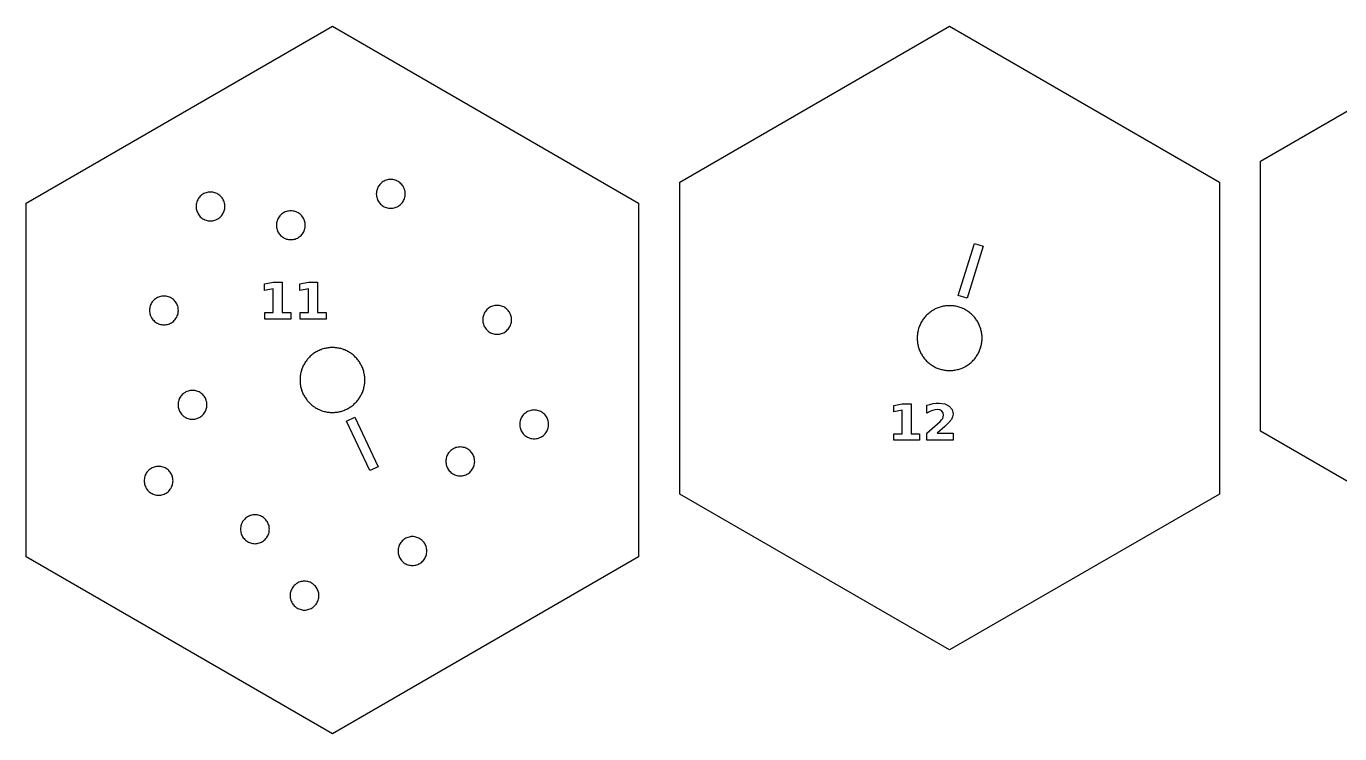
# Model space of a CAD drawing. Header units: millimetres. Extents: x 0 to 476, y 7 to 280.
# Drawn here: x 232.7 to 360.2, y 83.3 to 152 of the extents above; entities that cross this region are included whole.
import ezdxf

# ---------------------------------------------------------------- set-up
doc = ezdxf.new("R2010")
doc.units = ezdxf.units.MM
doc.layers.add('CUT', color=1, linetype='Continuous')
doc.layers.add('ENGRAVE', color=7, linetype='Continuous')

msp = doc.modelspace()

# ---------------------------------------------------------------- linework, layer by layer
at = {"layer": 'CUT'}
for points in [[(292.13, 100.5), (262.4, 83.33), (232.66, 100.5), (232.66, 134.83), (262.4, 152), (292.13, 134.83), (292.13, 100.5)], [(348.55, 136.87), (348.55, 106.6), (322.34, 91.47), (296.13, 106.6), (296.13, 136.87), (322.34, 152), (348.55, 136.87)], [(397.93, 138.9), (397.93, 112.7), (375.24, 99.6), (352.55, 112.7), (352.55, 138.9), (375.24, 152), (397.93, 138.9)], [(269.43, 135.41), (269.45, 135.51), (269.46, 135.62), (269.46, 135.73), (269.46, 135.84), (269.45, 135.95), (269.43, 136.06), (269.4, 136.17), (269.36, 136.27), (269.31, 136.37), (269.26, 136.47), (269.2, 136.56), (269.13, 136.64), (269.05, 136.72), (268.97, 136.8), (268.89, 136.87), (268.8, 136.93), (268.7, 136.98), (268.6, 137.03), (268.5, 137.07), (268.39, 137.09), (268.28, 137.12), (268.17, 137.13), (268.06, 137.13), (267.95, 137.13), (267.84, 137.12), (267.74, 137.09), (267.63, 137.07), (267.53, 137.03), (267.43, 136.98), (267.33, 136.93), (267.24, 136.87), (267.15, 136.8), (267.07, 136.72), (267, 136.64), (266.93, 136.56), (266.87, 136.47), (266.82, 136.37), (266.77, 136.27), (266.73, 136.17), (266.7, 136.06), (266.68, 135.95), (266.67, 135.84), (266.66, 135.73), (266.67, 135.62), (266.68, 135.51), (266.7, 135.41), (266.73, 135.3), (266.77, 135.2), (266.82, 135.1), (266.87, 135), (266.93, 134.91), (267, 134.82), (267.07, 134.74), (267.15, 134.67), (267.24, 134.6), (267.33, 134.54), (267.43, 134.49), (267.53, 134.44), (267.63, 134.4), (267.74, 134.37), (267.84, 134.35), (267.95, 134.34), (268.06, 134.33), (268.17, 134.34), (268.28, 134.35), (268.39, 134.37), (268.5, 134.4), (268.6, 134.44), (268.7, 134.49), (268.8, 134.54), (268.89, 134.6), (268.97, 134.67), (269.05, 134.74), (269.13, 134.82), (269.2, 134.91), (269.26, 135), (269.31, 135.1), (269.36, 135.2), (269.4, 135.3), (269.43, 135.41)], [(251.91, 134.19), (251.94, 134.29), (251.95, 134.4), (251.95, 134.51), (251.95, 134.62), (251.94, 134.73), (251.91, 134.84), (251.88, 134.95), (251.85, 135.05), (251.8, 135.15), (251.75, 135.24), (251.69, 135.34), (251.62, 135.42), (251.54, 135.5), (251.46, 135.58), (251.38, 135.65), (251.28, 135.71), (251.19, 135.76), (251.09, 135.81), (250.99, 135.84), (250.88, 135.87), (250.77, 135.9), (250.66, 135.91), (250.55, 135.91), (250.44, 135.91), (250.33, 135.9), (250.23, 135.87), (250.12, 135.84), (250.02, 135.81), (249.92, 135.76), (249.82, 135.71), (249.73, 135.65), (249.64, 135.58), (249.56, 135.5), (249.49, 135.42), (249.42, 135.34), (249.36, 135.24), (249.31, 135.15), (249.26, 135.05), (249.22, 134.95), (249.19, 134.84), (249.17, 134.73), (249.16, 134.62), (249.15, 134.51), (249.16, 134.4), (249.17, 134.29), (249.19, 134.19), (249.22, 134.08), (249.26, 133.98), (249.31, 133.88), (249.36, 133.78), (249.42, 133.69), (249.49, 133.6), (249.56, 133.52), (249.64, 133.45), (249.73, 133.38), (249.82, 133.32), (249.92, 133.27), (250.02, 133.22), (250.12, 133.18), (250.23, 133.15), (250.33, 133.13), (250.44, 133.12), (250.55, 133.11), (250.66, 133.12), (250.77, 133.13), (250.88, 133.15), (250.99, 133.18), (251.09, 133.22), (251.19, 133.27), (251.28, 133.32), (251.38, 133.38), (251.46, 133.45), (251.54, 133.52), (251.62, 133.6), (251.69, 133.69), (251.75, 133.78), (251.8, 133.88), (251.85, 133.98), (251.88, 134.08), (251.91, 134.19)], [(259.72, 132.36), (259.74, 132.47), (259.75, 132.58), (259.76, 132.69), (259.75, 132.8), (259.74, 132.91), (259.72, 133.01), (259.69, 133.12), (259.65, 133.22), (259.61, 133.32), (259.55, 133.42), (259.49, 133.51), (259.42, 133.6), (259.35, 133.68), (259.27, 133.75), (259.18, 133.82), (259.09, 133.88), (258.99, 133.93), (258.89, 133.98), (258.79, 134.02), (258.69, 134.05), (258.58, 134.07), (258.47, 134.08), (258.36, 134.09), (258.25, 134.08), (258.14, 134.07), (258.03, 134.05), (257.93, 134.02), (257.82, 133.98), (257.72, 133.93), (257.63, 133.88), (257.54, 133.82), (257.45, 133.75), (257.37, 133.68), (257.29, 133.6), (257.23, 133.51), (257.17, 133.42), (257.11, 133.32), (257.07, 133.22), (257.03, 133.12), (257, 133.01), (256.98, 132.91), (256.96, 132.8), (256.96, 132.69), (256.96, 132.58), (256.98, 132.47), (257, 132.36), (257.03, 132.25), (257.07, 132.15), (257.11, 132.05), (257.17, 131.95), (257.23, 131.86), (257.29, 131.78), (257.37, 131.7), (257.45, 131.62), (257.54, 131.55), (257.63, 131.49), (257.72, 131.44), (257.82, 131.39), (257.93, 131.35), (258.03, 131.33), (258.14, 131.3), (258.25, 131.29), (258.36, 131.29), (258.47, 131.29), (258.58, 131.3), (258.69, 131.33), (258.79, 131.35), (258.89, 131.39), (258.99, 131.44), (259.09, 131.49), (259.18, 131.55), (259.27, 131.62), (259.35, 131.7), (259.42, 131.78), (259.49, 131.86), (259.55, 131.95), (259.61, 132.05), (259.65, 132.15), (259.69, 132.25), (259.72, 132.36)], [(247.42, 124.2), (247.43, 124.31), (247.44, 124.42), (247.43, 124.53), (247.42, 124.64), (247.4, 124.75), (247.37, 124.85), (247.33, 124.96), (247.28, 125.06), (247.23, 125.15), (247.17, 125.24), (247.1, 125.33), (247.03, 125.41), (246.95, 125.48), (246.86, 125.55), (246.77, 125.61), (246.67, 125.67), (246.57, 125.71), (246.47, 125.75), (246.36, 125.78), (246.25, 125.8), (246.15, 125.82), (246.04, 125.82), (245.93, 125.82), (245.82, 125.8), (245.71, 125.78), (245.6, 125.75), (245.5, 125.71), (245.4, 125.67), (245.3, 125.61), (245.21, 125.55), (245.13, 125.48), (245.05, 125.41), (244.97, 125.33), (244.9, 125.24), (244.84, 125.15), (244.79, 125.06), (244.74, 124.96), (244.7, 124.85), (244.67, 124.75), (244.65, 124.64), (244.64, 124.53), (244.64, 124.42), (244.64, 124.31), (244.65, 124.2), (244.67, 124.09), (244.7, 123.99), (244.74, 123.88), (244.79, 123.78), (244.84, 123.69), (244.9, 123.6), (244.97, 123.51), (245.05, 123.43), (245.13, 123.36), (245.21, 123.29), (245.3, 123.23), (245.4, 123.17), (245.5, 123.13), (245.6, 123.09), (245.71, 123.06), (245.82, 123.04), (245.93, 123.02), (246.04, 123.02), (246.15, 123.02), (246.25, 123.04), (246.36, 123.06), (246.47, 123.09), (246.57, 123.13), (246.67, 123.17), (246.77, 123.23), (246.86, 123.29), (246.95, 123.36), (247.03, 123.43), (247.1, 123.51), (247.17, 123.6), (247.23, 123.69), (247.28, 123.78), (247.33, 123.88), (247.37, 123.99), (247.4, 124.09), (247.42, 124.2)], [(279.76, 123.18), (279.78, 123.29), (279.79, 123.4), (279.79, 123.51), (279.79, 123.62), (279.78, 123.73), (279.76, 123.84), (279.73, 123.94), (279.69, 124.04), (279.64, 124.14), (279.59, 124.24), (279.53, 124.33), (279.46, 124.42), (279.38, 124.5), (279.3, 124.57), (279.22, 124.64), (279.13, 124.7), (279.03, 124.76), (278.93, 124.8), (278.83, 124.84), (278.72, 124.87), (278.61, 124.89), (278.5, 124.9), (278.39, 124.91), (278.28, 124.9), (278.18, 124.89), (278.07, 124.87), (277.96, 124.84), (277.86, 124.8), (277.76, 124.76), (277.66, 124.7), (277.57, 124.64), (277.49, 124.57), (277.4, 124.5), (277.33, 124.42), (277.26, 124.33), (277.2, 124.24), (277.15, 124.14), (277.1, 124.04), (277.06, 123.94), (277.03, 123.84), (277.01, 123.73), (277, 123.62), (276.99, 123.51), (277, 123.4), (277.01, 123.29), (277.03, 123.18), (277.06, 123.08), (277.1, 122.97), (277.15, 122.87), (277.2, 122.78), (277.26, 122.69), (277.33, 122.6), (277.4, 122.52), (277.49, 122.44), (277.57, 122.38), (277.66, 122.32), (277.76, 122.26), (277.86, 122.22), (277.96, 122.18), (278.07, 122.15), (278.18, 122.13), (278.28, 122.11), (278.39, 122.11), (278.5, 122.11), (278.61, 122.13), (278.72, 122.15), (278.83, 122.18), (278.93, 122.22), (279.03, 122.26), (279.13, 122.32), (279.22, 122.38), (279.3, 122.44), (279.38, 122.52), (279.46, 122.6), (279.53, 122.69), (279.59, 122.78), (279.64, 122.87), (279.69, 122.97), (279.73, 123.08), (279.76, 123.18)], [(325.49, 121.84), (325.49, 121.94), (325.48, 122.04), (325.47, 122.14), (325.45, 122.25), (325.43, 122.35), (325.41, 122.45), (325.38, 122.55), (325.36, 122.65), (325.32, 122.75), (325.29, 122.84), (325.25, 122.94), (325.21, 123.03), (325.17, 123.13), (325.12, 123.22), (325.07, 123.31), (325.02, 123.4), (324.96, 123.48), (324.9, 123.57), (324.84, 123.65), (324.78, 123.73), (324.71, 123.81), (324.64, 123.89), (324.57, 123.96), (324.5, 124.03), (324.42, 124.1), (324.34, 124.17), (324.26, 124.23), (324.18, 124.29), (324.09, 124.35), (324.01, 124.41), (323.92, 124.46), (323.83, 124.51), (323.74, 124.56), (323.64, 124.6), (323.55, 124.64), (323.45, 124.68), (323.35, 124.72), (323.26, 124.75), (323.16, 124.78), (323.06, 124.8), (322.96, 124.82), (322.86, 124.84), (322.75, 124.86), (322.65, 124.87), (322.55, 124.88), (322.45, 124.88), (322.34, 124.88), (322.24, 124.88), (322.14, 124.88), (322.03, 124.87), (321.93, 124.86), (321.83, 124.84), (321.73, 124.82), (321.63, 124.8), (321.53, 124.78), (321.43, 124.75), (321.33, 124.72), (321.23, 124.68), (321.14, 124.64), (321.04, 124.6), (320.95, 124.56), (320.86, 124.51), (320.77, 124.46), (320.68, 124.41), (320.59, 124.35), (320.51, 124.29), (320.42, 124.23), (320.34, 124.17), (320.27, 124.1), (320.19, 124.03), (320.11, 123.96), (320.04, 123.89), (319.97, 123.81), (319.91, 123.73), (319.84, 123.65), (319.78, 123.57), (319.72, 123.48), (319.67, 123.4), (319.61, 123.31), (319.56, 123.22), (319.52, 123.13), (319.47, 123.03), (319.43, 122.94), (319.39, 122.84), (319.36, 122.75), (319.33, 122.65), (319.3, 122.55), (319.27, 122.45), (319.25, 122.35), (319.23, 122.25), (319.22, 122.14), (319.21, 122.04), (319.2, 121.94), (319.19, 121.84), (319.19, 121.73), (319.19, 121.63), (319.2, 121.53), (319.21, 121.42), (319.22, 121.32), (319.23, 121.22), (319.25, 121.12), (319.27, 121.02), (319.3, 120.92), (319.33, 120.82), (319.36, 120.72), (319.39, 120.62), (319.43, 120.53), (319.47, 120.43), (319.52, 120.34), (319.56, 120.25), (319.61, 120.16), (319.67, 120.07), (319.72, 119.98), (319.78, 119.9), (319.84, 119.82), (319.91, 119.73), (319.97, 119.66), (320.04, 119.58), (320.11, 119.51), (320.19, 119.43), (320.27, 119.37), (320.34, 119.3), (320.42, 119.23), (320.51, 119.17), (320.59, 119.11), (320.68, 119.06), (320.77, 119.01), (320.86, 118.96), (320.95, 118.91), (321.04, 118.86), (321.14, 118.82), (321.23, 118.79), (321.33, 118.75), (321.43, 118.72), (321.53, 118.69), (321.63, 118.67), (321.73, 118.64), (321.83, 118.63), (321.93, 118.61), (322.03, 118.6), (322.14, 118.59), (322.24, 118.59), (322.34, 118.58), (322.45, 118.59), (322.55, 118.59), (322.65, 118.6), (322.75, 118.61), (322.86, 118.63), (322.96, 118.64), (323.06, 118.67), (323.16, 118.69), (323.26, 118.72), (323.35, 118.75), (323.45, 118.79), (323.55, 118.82), (323.64, 118.86), (323.74, 118.91), (323.83, 118.96), (323.92, 119.01), (324.01, 119.06), (324.09, 119.11), (324.18, 119.17), (324.26, 119.23), (324.34, 119.3), (324.42, 119.37), (324.5, 119.43), (324.57, 119.51), (324.64, 119.58), (324.71, 119.66), (324.78, 119.73), (324.84, 119.82), (324.9, 119.9), (324.96, 119.98), (325.02, 120.07), (325.07, 120.16), (325.12, 120.25), (325.17, 120.34), (325.21, 120.43), (325.25, 120.53), (325.29, 120.62), (325.32, 120.72), (325.36, 120.82), (325.38, 120.92), (325.41, 121.02), (325.43, 121.12), (325.45, 121.22), (325.47, 121.32), (325.48, 121.42), (325.49, 121.53), (325.49, 121.63), (325.49, 121.73), (325.49, 121.84)], [(265.54, 117.87), (265.53, 117.98), (265.52, 118.08), (265.5, 118.18), (265.49, 118.28), (265.46, 118.38), (265.44, 118.48), (265.41, 118.58), (265.38, 118.68), (265.34, 118.78), (265.31, 118.87), (265.27, 118.97), (265.22, 119.06), (265.17, 119.15), (265.12, 119.24), (265.07, 119.33), (265.02, 119.42), (264.96, 119.5), (264.9, 119.58), (264.83, 119.67), (264.77, 119.74), (264.7, 119.82), (264.62, 119.89), (264.55, 119.97), (264.47, 120.03), (264.4, 120.1), (264.31, 120.17), (264.23, 120.23), (264.15, 120.29), (264.06, 120.34), (263.97, 120.39), (263.88, 120.44), (263.79, 120.49), (263.7, 120.54), (263.6, 120.58), (263.51, 120.61), (263.41, 120.65), (263.31, 120.68), (263.21, 120.71), (263.11, 120.73), (263.01, 120.76), (262.91, 120.77), (262.81, 120.79), (262.71, 120.8), (262.6, 120.81), (262.5, 120.81), (262.4, 120.82), (262.29, 120.81), (262.19, 120.81), (262.09, 120.8), (261.99, 120.79), (261.88, 120.77), (261.78, 120.76), (261.68, 120.73), (261.58, 120.71), (261.48, 120.68), (261.38, 120.65), (261.29, 120.61), (261.19, 120.58), (261.1, 120.54), (261, 120.49), (260.91, 120.44), (260.82, 120.39), (260.73, 120.34), (260.65, 120.29), (260.56, 120.23), (260.48, 120.17), (260.4, 120.1), (260.32, 120.03), (260.24, 119.97), (260.17, 119.89), (260.1, 119.82), (260.03, 119.74), (259.96, 119.67), (259.9, 119.58), (259.84, 119.5), (259.78, 119.42), (259.72, 119.33), (259.67, 119.24), (259.62, 119.15), (259.57, 119.06), (259.53, 118.97), (259.49, 118.87), (259.45, 118.78), (259.41, 118.68), (259.38, 118.58), (259.35, 118.48), (259.33, 118.38), (259.31, 118.28), (259.29, 118.18), (259.27, 118.08), (259.26, 117.98), (259.25, 117.87), (259.25, 117.77), (259.25, 117.67), (259.25, 117.56), (259.25, 117.46), (259.26, 117.36), (259.27, 117.26), (259.29, 117.15), (259.31, 117.05), (259.33, 116.95), (259.35, 116.85), (259.38, 116.75), (259.41, 116.65), (259.45, 116.56), (259.49, 116.46), (259.53, 116.37), (259.57, 116.27), (259.62, 116.18), (259.67, 116.09), (259.72, 116), (259.78, 115.92), (259.84, 115.83), (259.9, 115.75), (259.96, 115.67), (260.03, 115.59), (260.1, 115.51), (260.17, 115.44), (260.24, 115.37), (260.32, 115.3), (260.4, 115.23), (260.48, 115.17), (260.56, 115.11), (260.65, 115.05), (260.73, 114.99), (260.82, 114.94), (260.91, 114.89), (261, 114.84), (261.1, 114.8), (261.19, 114.76), (261.29, 114.72), (261.38, 114.68), (261.48, 114.65), (261.58, 114.62), (261.68, 114.6), (261.78, 114.58), (261.88, 114.56), (261.99, 114.54), (262.09, 114.53), (262.19, 114.52), (262.29, 114.52), (262.4, 114.52), (262.5, 114.52), (262.6, 114.52), (262.71, 114.53), (262.81, 114.54), (262.91, 114.56), (263.01, 114.58), (263.11, 114.6), (263.21, 114.62), (263.31, 114.65), (263.41, 114.68), (263.51, 114.72), (263.6, 114.76), (263.7, 114.8), (263.79, 114.84), (263.88, 114.89), (263.97, 114.94), (264.06, 114.99), (264.15, 115.05), (264.23, 115.11), (264.31, 115.17), (264.4, 115.23), (264.47, 115.3), (264.55, 115.37), (264.62, 115.44), (264.7, 115.51), (264.77, 115.59), (264.83, 115.67), (264.9, 115.75), (264.96, 115.83), (265.02, 115.92), (265.07, 116), (265.12, 116.09), (265.17, 116.18), (265.22, 116.27), (265.27, 116.37), (265.31, 116.46), (265.34, 116.56), (265.38, 116.65), (265.41, 116.75), (265.44, 116.85), (265.46, 116.95), (265.49, 117.05), (265.5, 117.15), (265.52, 117.26), (265.53, 117.36), (265.54, 117.46), (265.55, 117.56), (265.55, 117.67), (265.55, 117.77), (265.54, 117.87)], [(250.17, 114.94), (250.19, 115.04), (250.2, 115.15), (250.21, 115.26), (250.2, 115.37), (250.19, 115.48), (250.17, 115.59), (250.14, 115.7), (250.1, 115.8), (250.06, 115.9), (250, 115.99), (249.94, 116.09), (249.87, 116.17), (249.8, 116.25), (249.72, 116.33), (249.63, 116.4), (249.54, 116.46), (249.44, 116.51), (249.34, 116.56), (249.24, 116.59), (249.13, 116.62), (249.03, 116.65), (248.92, 116.66), (248.81, 116.66), (248.7, 116.66), (248.59, 116.65), (248.48, 116.62), (248.38, 116.59), (248.27, 116.56), (248.17, 116.51), (248.08, 116.46), (247.98, 116.4), (247.9, 116.33), (247.82, 116.25), (247.74, 116.17), (247.68, 116.09), (247.61, 115.99), (247.56, 115.9), (247.51, 115.8), (247.48, 115.7), (247.45, 115.59), (247.43, 115.48), (247.41, 115.37), (247.41, 115.26), (247.41, 115.15), (247.43, 115.04), (247.45, 114.94), (247.48, 114.83), (247.51, 114.73), (247.56, 114.63), (247.61, 114.53), (247.68, 114.44), (247.74, 114.35), (247.82, 114.27), (247.9, 114.2), (247.98, 114.13), (248.08, 114.07), (248.17, 114.02), (248.27, 113.97), (248.38, 113.93), (248.48, 113.9), (248.59, 113.88), (248.7, 113.87), (248.81, 113.86), (248.92, 113.87), (249.03, 113.88), (249.13, 113.9), (249.24, 113.93), (249.34, 113.97), (249.44, 114.02), (249.54, 114.07), (249.63, 114.13), (249.72, 114.2), (249.8, 114.27), (249.87, 114.35), (249.94, 114.44), (250, 114.53), (250.06, 114.63), (250.1, 114.73), (250.14, 114.83), (250.17, 114.94)], [(283.37, 113.14), (283.39, 113.25), (283.39, 113.36), (283.39, 113.47), (283.37, 113.58), (283.35, 113.69), (283.32, 113.79), (283.28, 113.89), (283.24, 113.99), (283.18, 114.09), (283.12, 114.18), (283.06, 114.27), (282.98, 114.35), (282.9, 114.42), (282.81, 114.49), (282.72, 114.55), (282.63, 114.61), (282.53, 114.65), (282.42, 114.69), (282.32, 114.72), (282.21, 114.74), (282.1, 114.75), (281.99, 114.76), (281.88, 114.75), (281.77, 114.74), (281.66, 114.72), (281.56, 114.69), (281.45, 114.65), (281.35, 114.61), (281.26, 114.55), (281.17, 114.49), (281.08, 114.42), (281, 114.35), (280.93, 114.27), (280.86, 114.18), (280.8, 114.09), (280.74, 113.99), (280.7, 113.89), (280.66, 113.79), (280.63, 113.69), (280.61, 113.58), (280.59, 113.47), (280.59, 113.36), (280.59, 113.25), (280.61, 113.14), (280.63, 113.03), (280.66, 112.93), (280.7, 112.82), (280.74, 112.72), (280.8, 112.63), (280.86, 112.54), (280.93, 112.45), (281, 112.37), (281.08, 112.29), (281.17, 112.23), (281.26, 112.17), (281.35, 112.11), (281.45, 112.07), (281.56, 112.03), (281.66, 112), (281.77, 111.98), (281.88, 111.96), (281.99, 111.96), (282.1, 111.96), (282.21, 111.98), (282.32, 112), (282.42, 112.03), (282.53, 112.07), (282.63, 112.11), (282.72, 112.17), (282.81, 112.23), (282.9, 112.29), (282.98, 112.37), (283.06, 112.45), (283.12, 112.54), (283.18, 112.63), (283.24, 112.72), (283.28, 112.82), (283.32, 112.93), (283.35, 113.03), (283.37, 113.14)], [(276.18, 109.44), (276.2, 109.55), (276.21, 109.66), (276.22, 109.77), (276.21, 109.88), (276.2, 109.98), (276.18, 110.09), (276.15, 110.2), (276.11, 110.3), (276.06, 110.4), (276.01, 110.5), (275.95, 110.59), (275.88, 110.67), (275.81, 110.76), (275.73, 110.83), (275.64, 110.9), (275.55, 110.96), (275.45, 111.01), (275.35, 111.06), (275.25, 111.1), (275.14, 111.13), (275.04, 111.15), (274.93, 111.16), (274.82, 111.17), (274.71, 111.16), (274.6, 111.15), (274.49, 111.13), (274.38, 111.1), (274.28, 111.06), (274.18, 111.01), (274.09, 110.96), (273.99, 110.9), (273.91, 110.83), (273.83, 110.76), (273.75, 110.67), (273.68, 110.59), (273.62, 110.5), (273.57, 110.4), (273.52, 110.3), (273.49, 110.2), (273.46, 110.09), (273.43, 109.98), (273.42, 109.88), (273.42, 109.77), (273.42, 109.66), (273.43, 109.55), (273.46, 109.44), (273.49, 109.33), (273.52, 109.23), (273.57, 109.13), (273.62, 109.03), (273.68, 108.94), (273.75, 108.86), (273.83, 108.78), (273.91, 108.7), (273.99, 108.63), (274.09, 108.57), (274.18, 108.52), (274.28, 108.47), (274.38, 108.43), (274.49, 108.4), (274.6, 108.38), (274.71, 108.37), (274.82, 108.37), (274.93, 108.37), (275.04, 108.38), (275.14, 108.4), (275.25, 108.43), (275.35, 108.47), (275.45, 108.52), (275.55, 108.57), (275.64, 108.63), (275.73, 108.7), (275.81, 108.78), (275.88, 108.86), (275.95, 108.94), (276.01, 109.03), (276.06, 109.13), (276.11, 109.23), (276.15, 109.33), (276.18, 109.44)], [(246.88, 107.56), (246.9, 107.67), (246.91, 107.77), (246.92, 107.88), (246.91, 107.99), (246.9, 108.1), (246.88, 108.21), (246.85, 108.32), (246.81, 108.42), (246.76, 108.52), (246.71, 108.62), (246.65, 108.71), (246.58, 108.79), (246.51, 108.87), (246.43, 108.95), (246.34, 109.02), (246.25, 109.08), (246.15, 109.13), (246.05, 109.18), (245.95, 109.22), (245.84, 109.25), (245.74, 109.27), (245.63, 109.28), (245.52, 109.28), (245.41, 109.28), (245.3, 109.27), (245.19, 109.25), (245.08, 109.22), (244.98, 109.18), (244.88, 109.13), (244.79, 109.08), (244.69, 109.02), (244.61, 108.95), (244.53, 108.87), (244.45, 108.79), (244.38, 108.71), (244.32, 108.62), (244.27, 108.52), (244.22, 108.42), (244.19, 108.32), (244.16, 108.21), (244.13, 108.1), (244.12, 107.99), (244.12, 107.88), (244.12, 107.77), (244.13, 107.67), (244.16, 107.56), (244.19, 107.45), (244.22, 107.35), (244.27, 107.25), (244.32, 107.15), (244.38, 107.06), (244.45, 106.97), (244.53, 106.89), (244.61, 106.82), (244.69, 106.75), (244.79, 106.69), (244.88, 106.64), (244.98, 106.59), (245.08, 106.55), (245.19, 106.52), (245.3, 106.5), (245.41, 106.49), (245.52, 106.48), (245.63, 106.49), (245.74, 106.5), (245.84, 106.52), (245.95, 106.55), (246.05, 106.59), (246.15, 106.64), (246.25, 106.69), (246.34, 106.75), (246.43, 106.82), (246.51, 106.89), (246.58, 106.97), (246.65, 107.06), (246.71, 107.15), (246.76, 107.25), (246.81, 107.35), (246.85, 107.45), (246.88, 107.56)], [(256.26, 102.97), (256.27, 103.08), (256.28, 103.18), (256.27, 103.29), (256.26, 103.4), (256.24, 103.51), (256.21, 103.62), (256.17, 103.72), (256.12, 103.82), (256.07, 103.92), (256.01, 104.01), (255.94, 104.09), (255.87, 104.17), (255.78, 104.25), (255.7, 104.32), (255.61, 104.38), (255.51, 104.43), (255.41, 104.48), (255.31, 104.52), (255.2, 104.55), (255.09, 104.57), (254.99, 104.58), (254.88, 104.58), (254.77, 104.58), (254.66, 104.57), (254.55, 104.55), (254.44, 104.52), (254.34, 104.48), (254.24, 104.43), (254.14, 104.38), (254.05, 104.32), (253.97, 104.25), (253.89, 104.17), (253.81, 104.09), (253.74, 104.01), (253.68, 103.92), (253.63, 103.82), (253.58, 103.72), (253.54, 103.62), (253.51, 103.51), (253.49, 103.4), (253.48, 103.29), (253.48, 103.18), (253.48, 103.08), (253.49, 102.97), (253.51, 102.86), (253.54, 102.75), (253.58, 102.65), (253.63, 102.55), (253.68, 102.45), (253.74, 102.36), (253.81, 102.28), (253.89, 102.19), (253.97, 102.12), (254.05, 102.05), (254.14, 101.99), (254.24, 101.94), (254.34, 101.89), (254.44, 101.85), (254.55, 101.82), (254.66, 101.8), (254.77, 101.79), (254.88, 101.78), (254.99, 101.79), (255.09, 101.8), (255.2, 101.82), (255.31, 101.85), (255.41, 101.89), (255.51, 101.94), (255.61, 101.99), (255.7, 102.05), (255.78, 102.12), (255.87, 102.19), (255.94, 102.28), (256.01, 102.36), (256.07, 102.45), (256.12, 102.55), (256.17, 102.65), (256.21, 102.75), (256.24, 102.86), (256.26, 102.97)], [(271.53, 100.74), (271.55, 100.84), (271.56, 100.95), (271.57, 101.06), (271.56, 101.17), (271.55, 101.28), (271.53, 101.39), (271.5, 101.49), (271.46, 101.6), (271.41, 101.7), (271.36, 101.79), (271.3, 101.88), (271.23, 101.97), (271.16, 102.05), (271.08, 102.13), (270.99, 102.19), (270.9, 102.26), (270.8, 102.31), (270.7, 102.36), (270.6, 102.39), (270.49, 102.42), (270.39, 102.44), (270.28, 102.46), (270.17, 102.46), (270.06, 102.46), (269.95, 102.44), (269.84, 102.42), (269.73, 102.39), (269.63, 102.36), (269.53, 102.31), (269.44, 102.26), (269.34, 102.19), (269.26, 102.13), (269.18, 102.05), (269.1, 101.97), (269.03, 101.88), (268.97, 101.79), (268.92, 101.7), (268.87, 101.6), (268.84, 101.49), (268.81, 101.39), (268.78, 101.28), (268.77, 101.17), (268.77, 101.06), (268.77, 100.95), (268.78, 100.84), (268.81, 100.74), (268.84, 100.63), (268.87, 100.53), (268.92, 100.43), (268.97, 100.33), (269.03, 100.24), (269.1, 100.15), (269.18, 100.07), (269.26, 100), (269.34, 99.93), (269.44, 99.87), (269.53, 99.81), (269.63, 99.77), (269.73, 99.73), (269.84, 99.7), (269.95, 99.68), (270.06, 99.67), (270.17, 99.66), (270.28, 99.67), (270.39, 99.68), (270.49, 99.7), (270.6, 99.73), (270.7, 99.77), (270.8, 99.81), (270.9, 99.87), (270.99, 99.93), (271.08, 100), (271.16, 100.07), (271.23, 100.15), (271.3, 100.24), (271.36, 100.33), (271.41, 100.43), (271.46, 100.53), (271.5, 100.63), (271.53, 100.74)], [(261.07, 96.52), (261.08, 96.63), (261.08, 96.74), (261.08, 96.85), (261.07, 96.96), (261.05, 97.06), (261.02, 97.17), (260.98, 97.27), (260.93, 97.37), (260.88, 97.47), (260.82, 97.56), (260.75, 97.65), (260.67, 97.73), (260.59, 97.8), (260.51, 97.87), (260.42, 97.93), (260.32, 97.98), (260.22, 98.03), (260.12, 98.07), (260.01, 98.1), (259.9, 98.12), (259.79, 98.13), (259.68, 98.14), (259.57, 98.13), (259.47, 98.12), (259.36, 98.1), (259.25, 98.07), (259.15, 98.03), (259.05, 97.98), (258.95, 97.93), (258.86, 97.87), (258.78, 97.8), (258.69, 97.73), (258.62, 97.65), (258.55, 97.56), (258.49, 97.47), (258.44, 97.37), (258.39, 97.27), (258.35, 97.17), (258.32, 97.06), (258.3, 96.96), (258.29, 96.85), (258.28, 96.74), (258.29, 96.63), (258.3, 96.52), (258.32, 96.41), (258.35, 96.3), (258.39, 96.2), (258.44, 96.1), (258.49, 96.01), (258.55, 95.91), (258.62, 95.83), (258.69, 95.75), (258.78, 95.67), (258.86, 95.6), (258.95, 95.54), (259.05, 95.49), (259.15, 95.44), (259.25, 95.41), (259.36, 95.38), (259.47, 95.35), (259.57, 95.34), (259.68, 95.34), (259.79, 95.34), (259.9, 95.35), (260.01, 95.38), (260.12, 95.41), (260.22, 95.44), (260.32, 95.49), (260.42, 95.54), (260.51, 95.6), (260.59, 95.67), (260.67, 95.75), (260.75, 95.83), (260.82, 95.91), (260.88, 96.01), (260.93, 96.1), (260.98, 96.2), (261.02, 96.3), (261.05, 96.41), (261.07, 96.52)]]:
    msp.add_lwpolyline(points, close=True, dxfattribs=at)
at = {"layer": 'ENGRAVE'}
for points in [[(324.03, 125.61), (323.17, 125.88), (324.76, 130.93), (325.61, 130.66), (324.03, 125.61)], [(256.65, 126.53), (255.81, 126.36), (255.81, 126.99), (256.64, 127.17), (257.53, 127.17), (257.53, 124.21), (258.35, 124.21), (258.35, 123.57), (255.83, 123.57), (255.83, 124.21), (256.65, 124.21), (256.65, 126.53)], [(259.24, 126.36), (259.24, 126.99), (260.08, 127.17), (260.96, 127.17), (260.96, 124.21), (261.78, 124.21), (261.78, 123.57), (259.26, 123.57), (259.26, 124.21), (260.08, 124.21), (260.08, 126.53), (259.24, 126.36)], [(317.73, 112.45), (317.73, 114.74), (316.91, 114.57), (316.91, 115.19), (317.73, 115.36), (318.6, 115.36), (318.6, 112.45), (319.4, 112.45), (319.4, 111.82), (316.93, 111.82), (316.93, 112.45), (317.73, 112.45)], [(320.12, 111.82), (320.12, 112.49), (321.41, 113.63), (321.56, 113.79), (321.67, 113.94), (321.73, 114.09), (321.75, 114.25), (321.71, 114.47), (321.58, 114.65), (321.39, 114.76), (321.14, 114.8), (320.91, 114.78), (320.67, 114.71), (320.41, 114.6), (320.13, 114.44), (320.13, 115.21), (320.43, 115.3), (320.74, 115.37), (321.04, 115.41), (321.33, 115.42), (321.89, 115.35), (322.31, 115.14), (322.58, 114.81), (322.67, 114.36), (322.63, 114.09), (322.52, 113.83), (322.28, 113.53), (321.89, 113.16), (321.13, 112.49), (322.69, 112.49), (322.69, 111.82), (320.12, 111.82)], [(266.02, 108.87), (263.77, 113.67), (264.58, 114.05), (266.83, 109.25), (266.02, 108.87)]]:
    msp.add_lwpolyline(points, close=True, dxfattribs=at)

doc.saveas('drawing.dxf')
